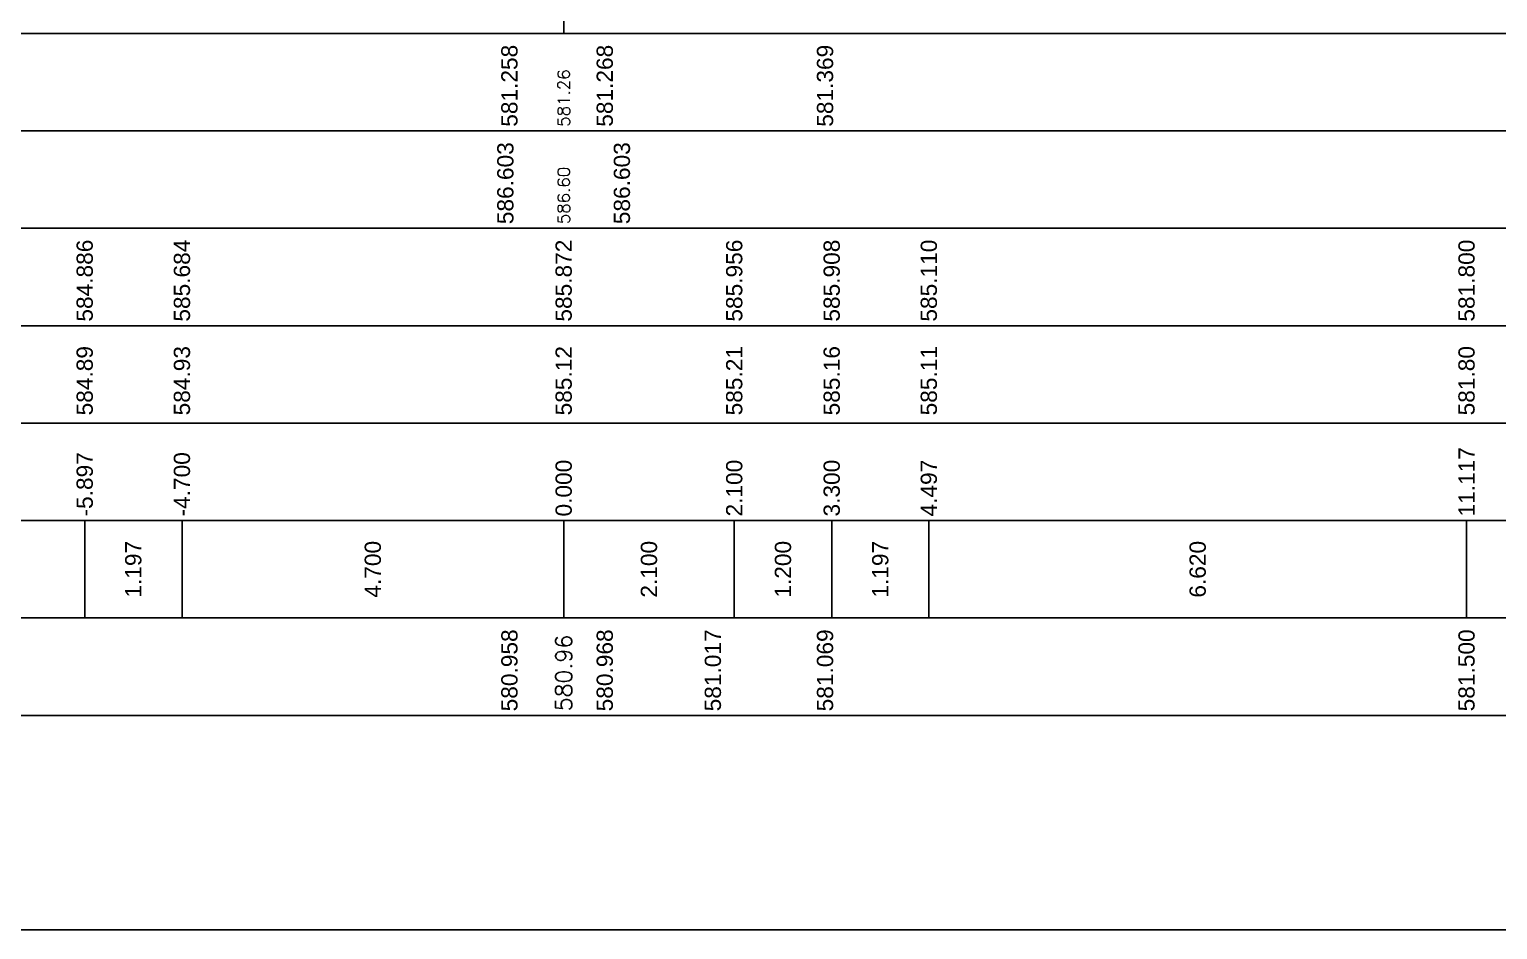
# Model space of a CAD drawing. Header units: millimetres. Extents: x 2762 to 3076, y 916 to 3305.
# Drawn here: x 2815.48 to 2833.55, y 2451.65 to 2462.73 of the extents above; entities that cross this region are included whole.
import ezdxf

# ---------------------------------------------------------------- set-up
doc = ezdxf.new("R2010")
doc.units = ezdxf.units.MM
doc.header["$LTSCALE"] = 2
doc.styles.add('C3D_Profil_Travers', font='romans.shx')

msp = doc.modelspace()

# ---------------------------------------------------------------- linework, layer by layer
at = {"color": 7, "linetype": 'Continuous', "lineweight": -3}
for p, q in [((2822.055, 2462.684), (2822.055, 2474.884)), ((2797.054, 2462.684), (2847.056, 2462.684)), ((2816.158, 2455.484), (2816.158, 2456.684)), ((2816.158, 2455.484), (2816.158, 2456.684)), ((2817.355, 2455.484), (2817.355, 2456.684)), ((2817.355, 2455.484), (2817.355, 2456.684)), ((2822.055, 2455.484), (2822.055, 2456.684)), ((2822.055, 2455.484), (2822.055, 2456.684)), ((2824.155, 2455.484), (2824.155, 2456.684)), ((2824.155, 2455.484), (2824.155, 2456.684)), ((2825.355, 2455.484), (2825.355, 2456.684)), ((2825.355, 2455.484), (2825.355, 2456.684)), ((2826.551, 2455.484), (2826.551, 2456.684)), ((2826.551, 2455.484), (2826.551, 2456.684)), ((2833.171, 2455.484), (2833.171, 2456.684))]:
    msp.add_line(p, q, dxfattribs=at)
for points in [[(2797.054, 2461.484), (2847.056, 2461.484), (2847.056, 2462.684), (2797.054, 2462.684)], [(2797.054, 2460.284), (2847.056, 2460.284), (2847.056, 2461.484), (2797.054, 2461.484)], [(2797.054, 2459.084), (2847.056, 2459.084), (2847.056, 2460.284), (2797.054, 2460.284)], [(2797.054, 2457.884), (2847.056, 2457.884), (2847.056, 2459.084), (2797.054, 2459.084)], [(2797.054, 2456.684), (2847.056, 2456.684), (2847.056, 2457.884), (2797.054, 2457.884)], [(2797.054, 2455.484), (2847.056, 2455.484), (2847.056, 2456.684), (2797.054, 2456.684)], [(2797.054, 2454.284), (2847.056, 2454.284), (2847.056, 2455.484), (2797.054, 2455.484)]]:
    msp.add_3dface(points, dxfattribs=at)

# ---------------------------------------------------------------- texts
at = {"color": 7, "linetype": 'Continuous', "lineweight": -3, "rotation": 90, "style": 'C3D_Profil_Travers'}
for s, insert, char_height, attachment_point in [('581.26', (2822.055, 2461.534), 0.15, 4), ('586.60', (2822.055, 2460.334), 0.15, 4), ('{\\fArial|b0|i0|c0|p34;584.89}', (2816.158, 2457.979), 0.2, 4), ('{\\fArial|b0|i0|c0|p34;584.93}', (2817.355, 2457.979), 0.2, 4), ('{\\fArial|b0|i0|c0|p34;585.12}', (2822.055, 2457.979), 0.2, 4), ('{\\fArial|b0|i0|c0|p34;585.21}', (2824.155, 2457.979), 0.2, 4), ('{\\fArial|b0|i0|c0|p34;585.16}', (2825.355, 2457.979), 0.2, 4), ('{\\fArial|b0|i0|c0|p34;585.11}', (2826.551, 2457.979), 0.2, 4), ('{\\fArial|b0|i0|c0|p34;581.80}', (2833.171, 2457.979), 0.2, 4), ('{\\fArial|b0|i0|c0|p34;1.197}', (2816.756, 2456.084), 0.2, 5), ('{\\fArial|b0|i0|c0|p34;4.700}', (2819.705, 2456.084), 0.2, 5), ('{\\fArial|b0|i0|c0|p34;2.100}', (2823.105, 2456.084), 0.2, 5), ('{\\fArial|b0|i0|c0|p34;1.200}', (2824.755, 2456.084), 0.2, 5), ('{\\fArial|b0|i0|c0|p34;1.197}', (2825.953, 2456.084), 0.2, 5), ('{\\fArial|b0|i0|c0|p34;6.620}', (2829.861, 2456.084), 0.2, 5), ('580.96', (2822.055, 2454.334), 0.2, 4)]:
    msp.add_mtext(s, dxfattribs=dict(at, insert=insert, char_height=char_height, attachment_point=attachment_point))

# ---------------------------------------------------------------- next in the draw order: texts
at = {"color": 7, "linetype": 'Continuous', "lineweight": -3, "char_height": 0.2, "attachment_point": 4, "rotation": 90, "style": 'C3D_Profil_Travers', "bg_fill": 3, "box_fill_scale": 1.000375, "bg_fill_color": 256, "bg_fill_true_color": 13158600, "bg_fill_transparency": 0}
for s, insert, width in [('{\\fArial|b0|i0|c0|p34;581.258}', (2821.387, 2461.534), 0.99595), ('{\\fArial|b0|i0|c0|p34;581.268}', (2822.561, 2461.534), 0.99595), ('{\\fArial|b0|i0|c0|p34;581.369}', (2825.273, 2461.534), 0.99595), ('{\\fArial|b0|i0|c0|p34;586.603}', (2821.337, 2460.334), 0.99553), ('{\\fArial|b0|i0|c0|p34;586.603}', (2822.772, 2460.334), 0.99553), ('{\\fArial|b0|i0|c0|p34;584.886}', (2816.158, 2459.134), 0.99539), ('{\\fArial|b0|i0|c0|p34;585.684}', (2817.355, 2459.134), 0.99471), ('{\\fArial|b0|i0|c0|p34;585.872}', (2822.055, 2459.134), 0.99347), ('{\\fArial|b0|i0|c0|p34;585.956}', (2824.155, 2459.134), 0.99539), ('{\\fArial|b0|i0|c0|p34;585.908}', (2825.355, 2459.134), 0.99595), ('{\\fArial|b0|i0|c0|p34;585.110}', (2826.551, 2459.134), 0.99484), ('{\\fArial|b0|i0|c0|p34;581.800}', (2833.171, 2459.134), 0.99484), ('{\\fArial|b0|i0|c0|p34;\\C256;-5.897}', (2816.158, 2456.734), 0.77838), ('{\\fArial|b0|i0|c0|p34;\\C256;-4.700}', (2817.355, 2456.734), 0.77769), ('{\\fArial|b0|i0|c0|p34;\\C256;11.117}', (2833.171, 2456.734), 0.81957), ('{\\fArial|b0|i0|c0|p34;\\C256;0.000}', (2822.055, 2456.734), 0.68096), ('{\\fArial|b0|i0|c0|p34;\\C256;2.100}', (2824.155, 2456.734), 0.6844), ('{\\fArial|b0|i0|c0|p34;\\C256;3.300}', (2825.355, 2456.734), 0.68082), ('{\\fArial|b0|i0|c0|p34;\\C256;4.497}', (2826.551, 2456.734), 0.68978), ('{\\fArial|b0|i0|c0|p34;580.958}', (2821.387, 2454.334), 0.99595), ('{\\fArial|b0|i0|c0|p34;580.968}', (2822.561, 2454.334), 0.99595), ('{\\fArial|b0|i0|c0|p34;581.017}', (2823.892, 2454.334), 0.99553), ('{\\fArial|b0|i0|c0|p34;581.069}', (2825.273, 2454.334), 0.99595), ('{\\fArial|b0|i0|c0|p34;581.500}', (2833.171, 2454.334), 0.99484)]:
    msp.add_mtext(s, dxfattribs=dict(at, insert=insert, width=width))

# ---------------------------------------------------------------- next in the draw order: linework, layer by layer
msp.add_lwpolyline([(2790.215, 2481.145), (2848.007, 2481.145), (2848.007, 2451.645), (2790.215, 2451.645)], close=True)

doc.saveas('drawing.dxf')
